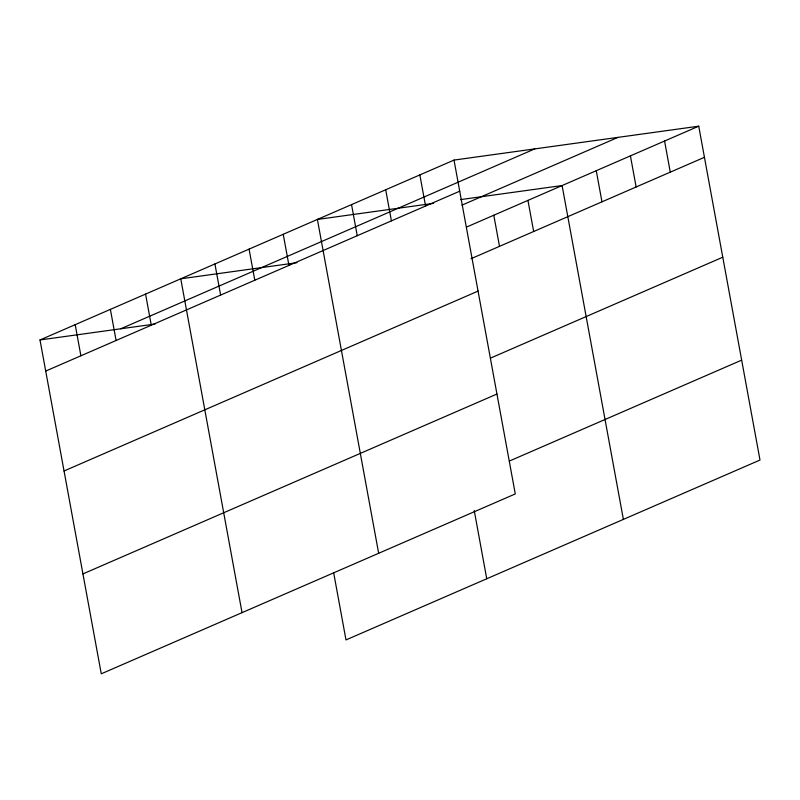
<?xml version="1.0" encoding="UTF-8"?>
<svg xmlns="http://www.w3.org/2000/svg" width="800" height="800" viewBox="0 0 800 800"><rect width="100%" height="100%" fill="white"/><g stroke="black" fill="none" stroke-linecap="round" stroke-linejoin="round"><path stroke-width="1.2" d="M454.01 160.08L515.28 493.93L101.27 673.81L40 339.96L454.01 160.08L698.73 126.19L760 460.04L345.99 639.92L333.69 572.91M120.76 328.78L534.77 148.9M45.71 371.07L459.72 191.19M461.99 205.14L617.97 137.37M466.47 227.1L698.73 126.19M471.04 258.71L704.44 157.31M64.05 470.98L478.06 291.1M490.51 358.12L722.77 257.21M82.94 573.91L496.95 394.03M509.4 461.05L741.66 360.14M433.63 203.34L317.39 219.44L378.66 553.29M460.55 199.61L562.1 185.55L623.38 519.4M297 262.7L180.76 278.8L242.04 612.65M40 339.96L155.02 324.03M664.57 141.03L670.28 172.15M630.42 155.87L636.13 186.99M596.26 170.71L601.97 201.83M527.95 200.39L533.66 231.51M493.79 215.23L499.5 246.35M419.85 174.92L425.57 206.03M474.23 510.54L486.75 578.76M385.7 189.76L391.41 220.87M351.54 204.6L357.25 235.71M283.23 234.28L288.94 265.39M249.08 249.12L254.79 280.24M214.92 263.96L220.63 295.08M145.57 294.09L151.28 325.2M110.38 309.38L116.09 340.49M75.19 324.67L80.9 355.78"/></g></svg>
